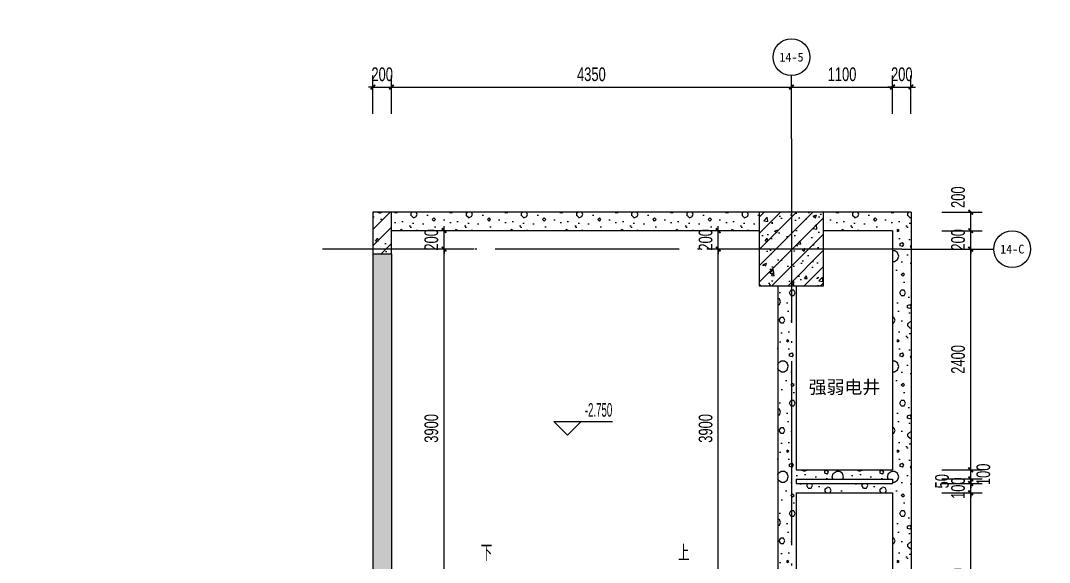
# Model space of a CAD drawing. Extents: x -26219 to 315419, y -160410 to -120810.
# Drawn here: x -14446 to -3260, y -133560 to -127667 of the extents above; entities that cross this region are included whole.
import ezdxf
from ezdxf.enums import TextEntityAlignment as Align
from ezdxf.xclip import XClip

# ---------------------------------------------------------------- set-up
doc = ezdxf.new("R2010")
doc.units = 0
doc.header["$LTSCALE"] = 1000
doc.header["$MEASUREMENT"] = 0
doc.header["$XCLIPFRAME"] = 0
doc.linetypes.add('104-14# 核心筒$2$DOTE', pattern=[2.42, 2, -0.2, 0.02, -0.2])
doc.linetypes.add('DOTE', pattern=[2.42, 2, -0.2, 0.02, -0.2])
for name, color, linetype in [('01-标注_尺寸', 124, 'Continuous'), ('01-标注_标高', 200, 'Continuous'), ('01-标注_轴线坐标', 132, 'Continuous'), ('02-TEXT_标注', 130, 'Continuous'), ('02-TEXT_轴号', 7, 'Continuous'), ('05-填充_天正', 26, 'Continuous'), ('104-14# 核心筒$2$A_AXIS-轴线', 36, '104-14# 核心筒$2$DOTE'), ('A_AXIS-轴线', 36, 'Continuous'), ('A_STR-砌块墙', 121, 'Continuous'), ('A_STR-砼柱', 51, 'Continuous')]:
    doc.layers.add(name, color=color, linetype=linetype)
doc.styles.add('_TCH_AXIS', font='STXIHEI_0.TTF', dxfattribs={"width": 0.75, "height": 750})
doc.styles.add('_TCH_DIM', font='ros.shx', dxfattribs={"width": 0.75, "bigfont": 'jd.shx'})
doc.styles.add('_TCH_DIM_T3', font='ros.shx', dxfattribs={"width": 0.705882, "bigfont": 'jd.shx'})
doc.styles.get("Standard").update_dxf_attribs({"font": 'STXIHEI_0.TTF'})
doc.dimstyles.new('_TCH_ARCH&&50', dxfattribs={"dimtxt": 148.75, "dimasz": 50, "dimexe": 125, "dimexo": 150, "dimgap": 63.125, "dimtad": 1, "dimdec": 0, "dimzin": 0, "dimdsep": 46, "dimtxsty": '_TCH_DIM_T3', "dimblk": 'ARCHTICK', "dimcen": 0.09, "dimclrt": 7, "dimazin": 2, "dimtfac": 1, "dimtdec": 0, "dimtix": 1, "dimtmove": 2, "dimatfit": 3, "dimfxl": 0, "dimtolj": 1, "dimtzin": 0, "dimarcsym": 0})
pattern_1 = [(45, (0, 0), (-88.38835, 88.38835), []), (50, (0, 0), (358.6301, -31.3761), [37.5, -412.5]), (355, (0, 0), (-69.3757, 376.0961), [30, -330]), (100.4514, (29.9, -2.6), (289.2547, 344.7198), [31.8701, -350.5711]), (46.1842, (0, 100), (533.6205, -82.7595), [56.25, -618.75]), (96.6356, (44.47, 93.1), (467.3314, 487.059), [47.8051, -525.8565]), (351.1842, (0, 100), (467.331, 487.0593), [45, -495]), (21, (50, 75), (298.4535, -201.30945), [37.5, -412.5]), (326, (50, 75), (121.6577, 362.575), [30, -330]), (71.4514, (74.87, 58.22), (420.1113, 161.26525), [31.8701, -350.5711]), (37.5, (0, 0), (6.07993, 166.44693), [0, -326, 0, -335, 0, -331.25]), (7.5, (0, 0), (131.53477, 197.20586), [0, -191, 0, -318.5, 0, -126.25]), (327.5, (-111.5, 0), (266.91122, -11.27744), [0, -125, 0, -390, 0, -517.5]), (317.5, (-161.5, 0), (291.5931, 50.0525), [0, -162.5, 0, -259, 0, -367.5])]
pattern_2 = [(0, (177, -183), (300, 600), [0, -600]), (0, (-174, -264), (300, 600), [0, -600]), (0, (21, -270), (300, 600), [0, -600]), (0, (234, -93), (300, 600), [0, -600]), (0, (-15, -300), (300, 600), [0, -600]), (0, (294, 285), (300, 600), [0, -600]), (0, (111, 237), (300, 600), [0, -600]), (0, (207, 162), (300, 600), [0, -600]), (0, (-282, 150), (300, 600), [0, -600]), (0, (12, 123), (300, 600), [0, -600]), (0, (-102, -30), (300, 600), [0, -600]), (0, (-96, -255), (300, 600), [0, -600]), (0, (129, -279), (300, 600), [0, -600]), (0, (294, -15), (300, 600), [0, -600]), (0, (-267, -108), (300, 600), [0, -600]), (0, (-216, -6), (300, 600), [0, -600]), (0, (18, -48), (300, 600), [0, -600]), (0, (-66, -135), (300, 600), [0, -600]), (0, (-114, 63), (300, 600), [0, -600]), (0, (-39, 288), (300, 600), [0, -600]), (0, (-243, -234), (300, 600), [0, -600]), (0, (87, 165), (300, 600), [0, -600]), (0, (-192, 174), (300, 600), [0, -600]), (0, (-240, 252), (300, 600), [0, -600]), (130.601294, (257.143, 97.143), (-1499.9999834, 1800.000008), [26.3416, -11037.111]), (18.43495, (214.29, 108.57), (1499.999994, 599.999996), [27.1052, -3767.628]), (90, (214.3, 82.86), (300, 600), [25.7143, -1174.2857]), (161.56505, (240, 74.29), (-1500.00001, 599.999955), [27.1052, -3767.628]), (53.1301, (240, 74.29), (300, 600), [28.5714, -2971.4285]), (135, (262.86, -231.43), (-300.00004, 599.99996), [24.2437, -1672.8126]), (45, (228.57, -231.43), (300, 600), [24.2437, -1672.8126]), (135, (245.71, -248.57), (-300.00004, 599.99996), [24.2437, -1672.8126]), (45, (245.71, -248.57), (300, 600), [24.2437, -1672.8126]), (116.56505, (-25.7, 171.43), (-5e-05, 1200), [31.9438, -638.8765]), (180, (-40, 200), (-300, 600), [34.2857, -565.7142]), (63.43495, (-88.57, 171.43), (3e-06, 1200), [31.9438, -638.8765]), (116.56505, (-74.3, 142.86), (-5e-05, 1200), [31.9438, -638.8765]), (0, (-74.3, 142.86), (300, 600), [34.2857, -565.7142]), (63.43495, (-40, 142.86), (3e-06, 1200), [31.9438, -638.8765]), (107.102728, (200, -31.429), (-899.9999656, 3000.000005), [38.8613, -16282.9025]), (143.972626, (188.57, 5.714), (-5699.999928, 4199.999995), [38.8613, -8122.02]), (180, (157.14, 28.6), (-300, 600), [37.1429, -562.857]), (36.027373, (88.57, 5.714), (5699.999958, 4199.999955), [38.8613, -8122.02]), (71.56505, (77.14, -28.57), (900.000005, 2999.999995), [36.1403, -3758.5928]), (107.102728, (88.571, -65.714), (-899.9999656, 3000.000005), [38.8613, -16282.9025]), (143.972626, (120, -88.57), (-5699.999928, 4199.999995), [38.8613, -8122.02]), (0, (120, -88.6), (300, 600), [37.1429, -562.857]), (36.027373, (157.143, -88.57), (5699.999958, 4199.999955), [38.8613, -8122.02]), (71.56505, (188.57, -65.71), (900.000005, 2999.999995), [36.1403, -3758.5928]), (150.25512, (205.714, 248.57), (-900.000002, 599.999993), [23.035, -4814.3196]), (90, (185.7, 237.14), (300, 600), [22.8571, -1177.1427]), (29.74488, (185.714, 237.14), (900, 599.999997), [23.035, -4814.3196]), (116.56505, (65.7, -177.14), (-5e-05, 1200), [31.9438, -638.8765]), (168.690067, (51.43, -148.57), (-2700.000002, 599.999985), [29.1373, -6089.6855]), (41.185925, (0, -162.857), (7499.9999546, 6599.999942), [30.3718, -12725.802]), (90, (0, -191.43), (300, 600), [28.5714, -1171.4285]), (138.814074, (22.857, -211.429), (-7499.9998667, 6600.000042), [30.3718, -12725.802]), (16.699244, (22.857, -211.429), (9899.9999255, 2999.9999686), [29.8295, -12498.5375]), (60.945396, (51.43, -202.857), (299.999999, 599.999995), [29.416, -12325.3395]), (109.983106, (-185.714, 74.286), (-1500.0000056, 4199.999989), [33.442, -14012.1975]), (155.556045, (-197.143, 105.714), (-3900.000015, 1799.9999626), [34.523, -14465.1315]), (24.443955, (-260, 105.714), (3900.000002, 1799.9999913), [34.523, -14465.1315]), (70.016893, (-271.429, 74.286), (1500.0000045, 4199.9999896), [33.442, -14012.1975]), (109.983106, (-260, 42.857), (-1500.0000056, 4199.999989), [33.442, -14012.1975]), (160.016893, (-228.57, 31.43), (-1500, 599.999973), [33.442, -6989.3775]), (19.983107, (-228.57, 31.43), (1499.999992, 600), [33.442, -6989.3775]), (70.016893, (-197.143, 42.857), (1500.0000045, 4199.9999896), [33.442, -14012.1975]), (122.005383, (37.14, 20), (-300.00004, 599.99997), [26.9542, -5633.434]), (18.43495, (-2.86, 34.29), (1499.999994, 599.999996), [27.1052, -3767.628]), (90, (-2.86, 8.57), (300, 600), [25.7143, -1174.2857]), (161.56505, (22.86, 0), (-1500.00001, 599.999955), [27.1052, -3767.628]), (54.462322, (22.857, 0), (2099.999997, 2999.9999955), [24.578, -10298.2115]), (116.56505, (-137.14, -125.7), (-5e-05, 1200), [31.9438, -638.8765]), (180, (-151.4, -97.14), (-300, 600), [31.4286, -568.5714]), (59.036243, (-200, -125.714), (300.000001, 599.999997), [33.3197, -6963.822]), (120.963756, (-182.857, -154.286), (-300.000041, 599.999972), [33.3197, -6963.822]), (0, (-182.86, -154.3), (300, 600), [31.4286, -568.5714]), (63.43495, (-151.43, -154.3), (3e-06, 1200), [31.9438, -638.8765])]

# ---------------------------------------------------------------- blocks, each defined once
blk = doc.blocks.new('104-14# 核心筒')
at = {"layer": '104-14# 核心筒$2$A_AXIS-轴线'}
for p, q in [((-9370.1, 284000), (120259.9, 284000)), ((23400, 228733.6), (23400, 169654.9)), ((32400, 139633.6), (32400, 80554.9)), ((-24839, 16700), (120259.9, 16700))]:
    blk.add_line(p, q, dxfattribs=at)
blk = doc.blocks.new('_ArchTick')
at = {"color": 0, "linetype": 'ByBlock', "const_width": 0.4}
blk.add_lwpolyline([(-0.5, -0.5), (0.5, 0.5)], dxfattribs=at)
blk = doc.blocks.new('*D1081')
at = {"layer": '01-标注_尺寸', "color": 0, "lineweight": -2, "transparency": 16777216}
for p, q in [((-4965, -128682), (-4965, -128265)), ((-4765, -128682), (-4765, -128265)), ((-4965, -128390), (-5015, -128390)), ((-4965, -128390), (-4765, -128390)), ((-4765, -128390), (-4715, -128390))]:
    blk.add_line(p, q, dxfattribs=at)
at = {"layer": 'Defpoints', "color": 0, "transparency": 16777216}
for p in [(-4765, -128390), (-4965, -128832), (-4765, -128832)]:
    blk.add_point(p, dxfattribs=at)
at = {"layer": '01-标注_尺寸', "color": 0, "lineweight": -2, "transparency": 16777216, "xscale": 50, "yscale": 50, "zscale": 50}
blk.add_blockref('_ArchTick', (-4965, -128390), dxfattribs=at)
at = {"layer": '01-标注_尺寸', "color": 0, "lineweight": -2, "transparency": 16777216, "xscale": 50, "yscale": 50, "zscale": 50, "rotation": 180}
blk.add_blockref('_ArchTick', (-4765, -128390), dxfattribs=at)
at = {"layer": '01-标注_尺寸', "color": 7, "transparency": 16777216, "insert": (-4865, -128252), "char_height": 148.8, "attachment_point": 5, "style": '_TCH_DIM_T3'}
blk.add_mtext('\\A1;200', dxfattribs=at)
blk = doc.blocks.new('*D1082')
at = {"layer": '01-标注_尺寸', "color": 0, "lineweight": -2, "transparency": 16777216}
for p, q in [((-6065, -128682), (-6065, -128265)), ((-4965, -128682), (-4965, -128265)), ((-6065, -128390), (-4965, -128390))]:
    blk.add_line(p, q, dxfattribs=at)
at = {"layer": 'Defpoints', "color": 0, "transparency": 16777216}
for p in [(-4965, -128390), (-6065, -128832), (-4965, -128832)]:
    blk.add_point(p, dxfattribs=at)
at = {"layer": '01-标注_尺寸', "color": 0, "lineweight": -2, "transparency": 16777216, "xscale": 50, "yscale": 50, "zscale": 50, "rotation": 180}
blk.add_blockref('_ArchTick', (-6065, -128390), dxfattribs=at)
at = {"layer": '01-标注_尺寸', "color": 0, "lineweight": -2, "transparency": 16777216, "xscale": 50, "yscale": 50, "zscale": 50}
blk.add_blockref('_ArchTick', (-4965, -128390), dxfattribs=at)
at = {"layer": '01-标注_尺寸', "color": 7, "transparency": 16777216, "insert": (-5515, -128252), "char_height": 148.8, "attachment_point": 5, "style": '_TCH_DIM_T3'}
blk.add_mtext('\\A1;1100', dxfattribs=at)
blk = doc.blocks.new('*D1083')
at = {"layer": '01-标注_尺寸', "color": 0, "lineweight": -2, "transparency": 16777216}
for p, q in [((-10415, -128682), (-10415, -128265)), ((-6065, -128682), (-6065, -128265)), ((-10415, -128390), (-6065, -128390))]:
    blk.add_line(p, q, dxfattribs=at)
at = {"layer": 'Defpoints', "color": 0, "transparency": 16777216}
for p in [(-6065, -128390), (-10415, -128832), (-6065, -128832)]:
    blk.add_point(p, dxfattribs=at)
at = {"layer": '01-标注_尺寸', "color": 0, "lineweight": -2, "transparency": 16777216, "xscale": 50, "yscale": 50, "zscale": 50, "rotation": 180}
blk.add_blockref('_ArchTick', (-10415, -128390), dxfattribs=at)
at = {"layer": '01-标注_尺寸', "color": 0, "lineweight": -2, "transparency": 16777216, "xscale": 50, "yscale": 50, "zscale": 50}
blk.add_blockref('_ArchTick', (-6065, -128390), dxfattribs=at)
at = {"layer": '01-标注_尺寸', "color": 7, "transparency": 16777216, "insert": (-8240, -128252), "char_height": 148.8, "attachment_point": 5, "style": '_TCH_DIM_T3'}
blk.add_mtext('\\A1;4350', dxfattribs=at)
blk = doc.blocks.new('*D1084')
at = {"layer": '01-标注_尺寸', "color": 0, "lineweight": -2, "transparency": 16777216}
for p, q in [((-10615, -128682), (-10615, -128265)), ((-10415, -128682), (-10415, -128265)), ((-10615, -128390), (-10665, -128390)), ((-10615, -128390), (-10415, -128390)), ((-10415, -128390), (-10365, -128390))]:
    blk.add_line(p, q, dxfattribs=at)
at = {"layer": 'Defpoints', "color": 0, "transparency": 16777216}
for p in [(-10415, -128390), (-10615, -128832), (-10415, -128832)]:
    blk.add_point(p, dxfattribs=at)
at = {"layer": '01-标注_尺寸', "color": 0, "lineweight": -2, "transparency": 16777216, "xscale": 50, "yscale": 50, "zscale": 50}
blk.add_blockref('_ArchTick', (-10615, -128390), dxfattribs=at)
at = {"layer": '01-标注_尺寸', "color": 0, "lineweight": -2, "transparency": 16777216, "xscale": 50, "yscale": 50, "zscale": 50, "rotation": 180}
blk.add_blockref('_ArchTick', (-10415, -128390), dxfattribs=at)
at = {"layer": '01-标注_尺寸', "color": 7, "transparency": 16777216, "insert": (-10515, -128252), "char_height": 148.8, "attachment_point": 5, "style": '_TCH_DIM_T3'}
blk.add_mtext('\\A1;200', dxfattribs=at)
blk = doc.blocks.new('*D1095')
at = {"layer": '01-标注_尺寸', "color": 0, "lineweight": -2, "transparency": 16777216}
for p, q in [((-4430, -132802), (-3991, -132802)), ((-4116, -134752), (-4116, -132802)), ((-4430, -134752), (-3991, -134752))]:
    blk.add_line(p, q, dxfattribs=at)
at = {"layer": 'Defpoints', "color": 0, "transparency": 16777216}
for p in [(-4580, -132802), (-4116, -132802), (-4580, -134752)]:
    blk.add_point(p, dxfattribs=at)
at = {"layer": '01-标注_尺寸', "color": 0, "lineweight": -2, "transparency": 16777216, "xscale": 50, "yscale": 50, "zscale": 50}
for p, rotation in [((-4116, -132802), 90), ((-4116, -134752), 270)]:
    blk.add_blockref('_ArchTick', p, dxfattribs=dict(at, rotation=rotation))
at = {"layer": '01-标注_尺寸', "color": 7, "transparency": 16777216, "insert": (-4253, -133777), "char_height": 148.8, "attachment_point": 5, "rotation": 90, "style": '_TCH_DIM_T3'}
blk.add_mtext('\\A1;1950', dxfattribs=at)
blk = doc.blocks.new('*D1096')
at = {"layer": '01-标注_尺寸', "color": 0, "lineweight": -2, "transparency": 16777216}
for p, q in [((-4116, -132702), (-4116, -132652)), ((-4430, -132702), (-3991, -132702)), ((-4116, -132802), (-4116, -132702)), ((-4430, -132802), (-3991, -132802)), ((-4116, -132802), (-4116, -132852))]:
    blk.add_line(p, q, dxfattribs=at)
at = {"layer": 'Defpoints', "color": 0, "transparency": 16777216}
for p in [(-4580, -132702), (-4116, -132702), (-4580, -132802)]:
    blk.add_point(p, dxfattribs=at)
at = {"layer": '01-标注_尺寸', "color": 0, "lineweight": -2, "transparency": 16777216, "xscale": 50, "yscale": 50, "zscale": 50}
for p, rotation in [((-4116, -132702), 270), ((-4116, -132802), 90)]:
    blk.add_blockref('_ArchTick', p, dxfattribs=dict(at, rotation=rotation))
at = {"layer": '01-标注_尺寸', "color": 7, "transparency": 16777216, "insert": (-4253, -132752), "char_height": 148.8, "attachment_point": 5, "rotation": 90, "style": '_TCH_DIM_T3'}
blk.add_mtext('\\A1;100', dxfattribs=at)
blk = doc.blocks.new('*D1097')
at = {"layer": '01-标注_尺寸', "color": 0, "lineweight": -2, "transparency": 16777216}
for p, q in [((-4430, -132652), (-3991, -132652)), ((-4116, -132652), (-4116, -132602)), ((-4116, -132702), (-4116, -132652)), ((-4430, -132702), (-3991, -132702)), ((-4116, -132702), (-4116, -132752))]:
    blk.add_line(p, q, dxfattribs=at)
at = {"layer": 'Defpoints', "color": 0, "transparency": 16777216}
for p in [(-4580, -132652), (-4116, -132652), (-4580, -132702)]:
    blk.add_point(p, dxfattribs=at)
at = {"layer": '01-标注_尺寸', "color": 0, "lineweight": -2, "transparency": 16777216, "xscale": 50, "yscale": 50, "zscale": 50}
for p, rotation in [((-4116, -132652), 270), ((-4116, -132702), 90)]:
    blk.add_blockref('_ArchTick', p, dxfattribs=dict(at, rotation=rotation))
at = {"layer": '01-标注_尺寸', "color": 7, "transparency": 16777216, "insert": (-4428, -132677), "char_height": 148.8, "attachment_point": 5, "rotation": 90, "style": '_TCH_DIM_T3'}
blk.add_mtext('\\A1;50', dxfattribs=at)
blk = doc.blocks.new('*D1098')
at = {"layer": '01-标注_尺寸', "color": 0, "lineweight": -2, "transparency": 16777216}
for p, q in [((-4430, -132552), (-3991, -132552)), ((-4116, -132552), (-4116, -132502)), ((-4116, -132652), (-4116, -132552)), ((-4430, -132652), (-3991, -132652)), ((-4116, -132652), (-4116, -132702))]:
    blk.add_line(p, q, dxfattribs=at)
at = {"layer": 'Defpoints', "color": 0, "transparency": 16777216}
for p in [(-4580, -132552), (-4116, -132552), (-4580, -132652)]:
    blk.add_point(p, dxfattribs=at)
at = {"layer": '01-标注_尺寸', "color": 0, "lineweight": -2, "transparency": 16777216, "xscale": 50, "yscale": 50, "zscale": 50}
for p, rotation in [((-4116, -132552), 270), ((-4116, -132652), 90)]:
    blk.add_blockref('_ArchTick', p, dxfattribs=dict(at, rotation=rotation))
at = {"layer": '01-标注_尺寸', "color": 7, "transparency": 16777216, "insert": (-3978, -132602), "char_height": 148.8, "attachment_point": 5, "rotation": 90, "style": '_TCH_DIM_T3'}
blk.add_mtext('\\A1;100', dxfattribs=at)
blk = doc.blocks.new('*D1099')
at = {"layer": '01-标注_尺寸', "color": 0, "lineweight": -2, "transparency": 16777216}
for p, q in [((-4430, -130152), (-3991, -130152)), ((-4116, -132552), (-4116, -130152)), ((-4430, -132552), (-3991, -132552))]:
    blk.add_line(p, q, dxfattribs=at)
at = {"layer": 'Defpoints', "color": 0, "transparency": 16777216}
for p in [(-4580, -130152), (-4116, -130152), (-4580, -132552)]:
    blk.add_point(p, dxfattribs=at)
at = {"layer": '01-标注_尺寸', "color": 0, "lineweight": -2, "transparency": 16777216, "xscale": 50, "yscale": 50, "zscale": 50}
for p, rotation in [((-4116, -130152), 90), ((-4116, -132552), 270)]:
    blk.add_blockref('_ArchTick', p, dxfattribs=dict(at, rotation=rotation))
at = {"layer": '01-标注_尺寸', "color": 7, "transparency": 16777216, "insert": (-4253, -131352), "char_height": 148.8, "attachment_point": 5, "rotation": 90, "style": '_TCH_DIM_T3'}
blk.add_mtext('\\A1;2400', dxfattribs=at)
blk = doc.blocks.new('*D1100')
at = {"layer": '01-标注_尺寸', "color": 0, "lineweight": -2, "transparency": 16777216}
for p, q in [((-4430, -129952), (-3991, -129952)), ((-4116, -129952), (-4116, -129902)), ((-4116, -130152), (-4116, -129952)), ((-4430, -130152), (-3991, -130152)), ((-4116, -130152), (-4116, -130202))]:
    blk.add_line(p, q, dxfattribs=at)
at = {"layer": 'Defpoints', "color": 0, "transparency": 16777216}
for p in [(-4580, -129952), (-4116, -129952), (-4580, -130152)]:
    blk.add_point(p, dxfattribs=at)
at = {"layer": '01-标注_尺寸', "color": 0, "lineweight": -2, "transparency": 16777216, "xscale": 50, "yscale": 50, "zscale": 50}
for p, rotation in [((-4116, -129952), 270), ((-4116, -130152), 90)]:
    blk.add_blockref('_ArchTick', p, dxfattribs=dict(at, rotation=rotation))
at = {"layer": '01-标注_尺寸', "color": 7, "transparency": 16777216, "insert": (-4253, -130052), "char_height": 148.8, "attachment_point": 5, "rotation": 90, "style": '_TCH_DIM_T3'}
blk.add_mtext('\\A1;200', dxfattribs=at)
blk = doc.blocks.new('*D1101')
at = {"layer": '01-标注_尺寸', "color": 0, "lineweight": -2, "transparency": 16777216}
for p, q in [((-4430, -129752), (-3991, -129752)), ((-4116, -129952), (-4116, -129752)), ((-4430, -129952), (-3991, -129952))]:
    blk.add_line(p, q, dxfattribs=at)
at = {"layer": 'Defpoints', "color": 0, "transparency": 16777216}
for p in [(-4580, -129752), (-4116, -129752), (-4580, -129952)]:
    blk.add_point(p, dxfattribs=at)
at = {"layer": '01-标注_尺寸', "color": 0, "lineweight": -2, "transparency": 16777216, "xscale": 50, "yscale": 50, "zscale": 50}
for p, rotation in [((-4116, -129752), 90), ((-4116, -129952), 270)]:
    blk.add_blockref('_ArchTick', p, dxfattribs=dict(at, rotation=rotation))
at = {"layer": '01-标注_尺寸', "color": 7, "transparency": 16777216, "insert": (-4253, -129588), "char_height": 148.8, "attachment_point": 5, "rotation": 90, "style": '_TCH_DIM_T3'}
blk.add_mtext('\\A1;200', dxfattribs=at)
blk = doc.blocks.new('*D1108')
at = {"layer": '01-标注_尺寸', "color": 0, "lineweight": -2, "transparency": 16777216}
for p, q in [((-9513, -130152), (-9967, -130152)), ((-9842, -134052), (-9842, -130152)), ((-9513, -134052), (-9967, -134052))]:
    blk.add_line(p, q, dxfattribs=at)
at = {"layer": 'Defpoints', "color": 0, "transparency": 16777216}
for p in [(-9842, -130152), (-9363, -130152), (-9363, -134052)]:
    blk.add_point(p, dxfattribs=at)
at = {"layer": '01-标注_尺寸', "color": 0, "lineweight": -2, "transparency": 16777216, "xscale": 50, "yscale": 50, "zscale": 50}
for p, rotation in [((-9842, -130152), 90), ((-9842, -134052), 270)]:
    blk.add_blockref('_ArchTick', p, dxfattribs=dict(at, rotation=rotation))
at = {"layer": '01-标注_尺寸', "color": 7, "transparency": 16777216, "insert": (-9980, -132102), "char_height": 148.8, "attachment_point": 5, "rotation": 90, "style": '_TCH_DIM_T3'}
blk.add_mtext('\\A1;3900', dxfattribs=at)
blk = doc.blocks.new('*D1109')
at = {"layer": '01-标注_尺寸', "color": 0, "lineweight": -2, "transparency": 16777216}
for p, q in [((-9513, -129952), (-9967, -129952)), ((-9842, -129952), (-9842, -129902)), ((-9842, -130152), (-9842, -129952)), ((-9513, -130152), (-9967, -130152)), ((-9842, -130152), (-9842, -130202))]:
    blk.add_line(p, q, dxfattribs=at)
at = {"layer": 'Defpoints', "color": 0, "transparency": 16777216}
for p in [(-9842, -129952), (-9363, -129952), (-9363, -130152)]:
    blk.add_point(p, dxfattribs=at)
at = {"layer": '01-标注_尺寸', "color": 0, "lineweight": -2, "transparency": 16777216, "xscale": 50, "yscale": 50, "zscale": 50}
for p, rotation in [((-9842, -129952), 270), ((-9842, -130152), 90)]:
    blk.add_blockref('_ArchTick', p, dxfattribs=dict(at, rotation=rotation))
at = {"layer": '01-标注_尺寸', "color": 7, "transparency": 16777216, "insert": (-9980, -130052), "char_height": 148.8, "attachment_point": 5, "rotation": 90, "style": '_TCH_DIM_T3'}
blk.add_mtext('\\A1;200', dxfattribs=at)
blk = doc.blocks.new('*D1446')
at = {"layer": '01-标注_尺寸', "color": 0, "lineweight": -2, "transparency": 16777216}
for p, q in [((-6532, -130152), (-6986, -130152)), ((-6861, -134052), (-6861, -130152)), ((-6532, -134052), (-6986, -134052))]:
    blk.add_line(p, q, dxfattribs=at)
at = {"layer": 'Defpoints', "color": 0, "transparency": 16777216}
for p in [(-6861, -130152), (-6382, -130152), (-6382, -134052)]:
    blk.add_point(p, dxfattribs=at)
at = {"layer": '01-标注_尺寸', "color": 0, "lineweight": -2, "transparency": 16777216, "xscale": 50, "yscale": 50, "zscale": 50}
for p, rotation in [((-6861, -130152), 90), ((-6861, -134052), 270)]:
    blk.add_blockref('_ArchTick', p, dxfattribs=dict(at, rotation=rotation))
at = {"layer": '01-标注_尺寸', "color": 7, "transparency": 16777216, "insert": (-6998, -132102), "char_height": 148.8, "attachment_point": 5, "rotation": 90, "style": '_TCH_DIM_T3'}
blk.add_mtext('\\A1;3900', dxfattribs=at)
blk = doc.blocks.new('*D1447')
at = {"layer": '01-标注_尺寸', "color": 0, "lineweight": -2, "transparency": 16777216}
for p, q in [((-6532, -129952), (-6986, -129952)), ((-6861, -129952), (-6861, -129902)), ((-6861, -130152), (-6861, -129952)), ((-6532, -130152), (-6986, -130152)), ((-6861, -130152), (-6861, -130202))]:
    blk.add_line(p, q, dxfattribs=at)
at = {"layer": 'Defpoints', "color": 0, "transparency": 16777216}
for p in [(-6861, -129952), (-6382, -129952), (-6382, -130152)]:
    blk.add_point(p, dxfattribs=at)
at = {"layer": '01-标注_尺寸', "color": 0, "lineweight": -2, "transparency": 16777216, "xscale": 50, "yscale": 50, "zscale": 50}
for p, rotation in [((-6861, -129952), 270), ((-6861, -130152), 90)]:
    blk.add_blockref('_ArchTick', p, dxfattribs=dict(at, rotation=rotation))
at = {"layer": '01-标注_尺寸', "color": 7, "transparency": 16777216, "insert": (-6998, -130052), "char_height": 148.8, "attachment_point": 5, "rotation": 90, "style": '_TCH_DIM_T3'}
blk.add_mtext('\\A1;200', dxfattribs=at)

msp = doc.modelspace()

# ---------------------------------------------------------------- hatches: boundary and pattern name
at = {"layer": '05-填充_天正'}
h = msp.add_hatch(dxfattribs=at)
h.set_pattern_fill('钢筋混凝土', color=256, scale=50, style=0)
h.set_pattern_definition(pattern_1)
h.paths.add_polyline_path([(-10614.6, -130202.4), (-10414.6, -130202.4), (-10414.6, -129752.4), (-10614.6, -129752.4)])
h = msp.add_hatch(dxfattribs=at)
h.set_pattern_fill('加气混凝土', color=256, scale=50, style=0)
h.set_pattern_definition(pattern_2)
h.paths.add_polyline_path([(-10414.6, -129752.4), (-10414.6, -129952.4), (-6414.6, -129952.4), (-6414.6, -129752.4)])
h = msp.add_hatch(dxfattribs=at)
h.set_pattern_fill('钢筋混凝土', color=256, scale=50, style=0)
h.set_pattern_definition(pattern_1)
h.paths.add_polyline_path([(-6414.6, -130552.4), (-5714.6, -130552.4), (-5714.6, -129752.4), (-6414.6, -129752.4)])
h = msp.add_hatch(dxfattribs=at)
h.set_pattern_fill('加气混凝土', color=256, scale=50, style=0)
h.set_pattern_definition(pattern_2)
h.paths.add_polyline_path([(-5714.6, -129752.4), (-5714.6, -129952.4), (-4964.6, -129952.4), (-4764.6, -129752.4)])
h = msp.add_hatch(dxfattribs=at)
h.set_pattern_fill('加气混凝土', color=256, scale=50, style=0)
h.set_pattern_definition(pattern_2)
h.paths.add_polyline_path([(-4764.6, -129752.4), (-4964.6, -129952.4), (-4964.6, -132552.4), (-4897.9, -132602.4), (-4764.6, -132602.4)])
h = msp.add_hatch(dxfattribs=at)
h.set_pattern_fill('加气混凝土', color=256, scale=50, style=0)
h.set_pattern_definition(pattern_2)
h.paths.add_polyline_path([(-10614.6, -136692.4), (-10414.6, -136692.4), (-10414.6, -130202.4), (-10614.6, -130202.4)])
h = msp.add_hatch(dxfattribs=at)
h.set_pattern_fill('加气混凝土', color=256, scale=50, style=0)
h.set_pattern_definition(pattern_2)
h.paths.add_polyline_path([(-6014.6, -130552.4), (-6214.6, -130552.4), (-6214.6, -132602.4), (-6081.2, -132602.4), (-6014.6, -132552.4)])
h = msp.add_hatch(dxfattribs=at)
h.set_pattern_fill('加气混凝土', color=256, scale=50, style=0)
h.set_pattern_definition(pattern_2)
h.paths.add_polyline_path([(-6081.2, -132602.4), (-6014.6, -132652.4), (-4964.6, -132652.4), (-4897.9, -132602.4), (-4964.6, -132552.4), (-6014.6, -132552.4)])
h = msp.add_hatch(dxfattribs=at)
h.set_pattern_fill('加气混凝土', color=256, scale=50, style=0)
h.set_pattern_definition(pattern_2)
h.paths.add_polyline_path([(-6081.2, -132602.4), (-6214.6, -132602.4), (-6214.6, -132752.4), (-6081.2, -132752.4), (-6014.6, -132702.4), (-6014.6, -132652.4)])
h = msp.add_hatch(dxfattribs=at)
h.set_pattern_fill('加气混凝土', color=256, scale=50, style=0)
h.set_pattern_definition(pattern_2)
h.paths.add_polyline_path([(-4897.9, -132602.4), (-4964.6, -132652.4), (-4964.6, -132702.4), (-4897.9, -132752.4), (-4764.6, -132752.4), (-4764.6, -132602.4)])
h = msp.add_hatch(dxfattribs=at)
h.set_pattern_fill('加气混凝土', color=256, scale=50, style=0)
h.set_pattern_definition(pattern_2)
h.paths.add_polyline_path([(-6081.2, -132752.4), (-6214.6, -132752.4), (-6214.6, -134852.4), (-6081.2, -134852.4), (-6014.6, -134752.4), (-6014.6, -132802.4)])
h = msp.add_hatch(dxfattribs=at)
h.set_pattern_fill('加气混凝土', color=256, scale=50, style=0)
h.set_pattern_definition(pattern_2)
h.paths.add_polyline_path([(-6081.2, -132752.4), (-6014.6, -132802.4), (-4964.6, -132802.4), (-4897.9, -132752.4), (-4964.6, -132702.4), (-6014.6, -132702.4)])
h = msp.add_hatch(dxfattribs=at)
h.set_pattern_fill('加气混凝土', color=256, scale=50, style=0)
h.set_pattern_definition(pattern_2)
h.paths.add_polyline_path([(-4897.9, -132752.4), (-4964.6, -132802.4), (-4964.6, -134752.4), (-4897.9, -134852.4), (-4764.6, -134852.4), (-4764.6, -132752.4)])

# ---------------------------------------------------------------- linework, layer by layer
at = {"layer": '01-标注_标高'}
for p, q in [((-8499.4, -132177.5), (-8649.4, -132027.5)), ((-8649.4, -132027.5), (-8010.5, -132027.5)), ((-8499.4, -132177.5), (-8349.4, -132027.5))]:
    msp.add_line(p, q, dxfattribs=at)
at = {"layer": '01-标注_轴线坐标'}
for p, q in [((-6064.6, -128952.4), (-6064.6, -128264.8)), ((-4864.6, -130152.4), (-3864.6, -130152.4))]:
    msp.add_line(p, q, dxfattribs=at)
for centre in [(-6064.6, -128064.8), (-3664.6, -130152.4)]:
    msp.add_circle(centre, 200, dxfattribs=at)
at = {"layer": 'A_AXIS-轴线', "linetype": 'DOTE'}
for p, q in [((-6064.6, -128952.4), (-6064.6, -140352.4)), ((-4864.6, -130152.4), (-11164.6, -130152.4))]:
    msp.add_line(p, q, dxfattribs=at)
at = {"layer": 'A_STR-砌块墙'}
for p, q in [((-6414.6, -129752.4), (-10414.6, -129752.4)), ((-4764.6, -129752.4), (-5714.6, -129752.4)), ((-4764.6, -129752.4), (-4764.6, -132602.4)), ((-6414.6, -129952.4), (-10414.6, -129952.4)), ((-4964.6, -129952.4), (-5714.6, -129952.4)), ((-4964.6, -129952.4), (-4964.6, -132552.4)), ((-10614.6, -130202.4), (-10614.6, -136692.4)), ((-10414.6, -130202.4), (-10414.6, -136692.4)), ((-6214.6, -130552.4), (-6214.6, -132602.4)), ((-6014.6, -130552.4), (-6014.6, -132552.4)), ((-6014.6, -132552.4), (-4964.6, -132552.4)), ((-6214.6, -132602.4), (-6214.6, -132752.4)), ((-6014.6, -132652.4), (-4964.6, -132652.4)), ((-6014.6, -132652.4), (-6014.6, -132702.4)), ((-4964.6, -132652.4), (-4964.6, -132702.4)), ((-4764.6, -132602.4), (-4764.6, -132752.4)), ((-6214.6, -132752.4), (-6214.6, -134852.4)), ((-6014.6, -132702.4), (-4964.6, -132702.4)), ((-4764.6, -132752.4), (-4764.6, -134852.4)), ((-6014.6, -132802.4), (-4964.6, -132802.4)), ((-6014.6, -132802.4), (-6014.6, -134752.4)), ((-4964.6, -132802.4), (-4964.6, -134752.4))]:
    msp.add_line(p, q, dxfattribs=at)
at = {"layer": 'A_STR-砼柱'}
for p, q in [((-10414.6, -129752.4), (-10614.6, -129752.4)), ((-10614.6, -129752.4), (-10614.6, -130202.4)), ((-10414.6, -130202.4), (-10414.6, -129752.4)), ((-5714.6, -129752.4), (-6414.6, -129752.4)), ((-6414.6, -129752.4), (-6414.6, -130552.4)), ((-5714.6, -130552.4), (-5714.6, -129752.4)), ((-10614.6, -130202.4), (-10414.6, -130202.4)), ((-6414.6, -130552.4), (-5714.6, -130552.4))]:
    msp.add_line(p, q, dxfattribs=at)

# ---------------------------------------------------------------- block references
ref = msp.add_blockref('104-14# 核心筒', (-14186.1, -150168.8))
XClip(ref).set_block_clipping_path([(106607.1139184716, 10499.9999999845), (118350.0977260475, 23000.0000000241)])
ref = msp.add_blockref('104-14# 核心筒', (-403.7, -412046.9))
XClip(ref).set_block_clipping_path([(106848.8539130328, 277349.9999999653), (117200.2008833431, 284950.9169573075)])
ref = msp.add_blockref('104-14# 核心筒', (-24171.8, -146852.4))
XClip(ref).set_block_clipping_path([(21749.9999999867, 6862.509807695), (34199.9999999442, 18650.0000000002)])
ref = msp.add_blockref('104-14# 核心筒', (-45298.4, -250352.4))
XClip(ref).set_block_clipping_path([(21749.9999999867, 95940.5634616732), (34400.0000000036, 107500.0000000001)])
ref = msp.add_blockref('104-14# 核心筒', (-29679.9, -339452.4))
XClip(ref).set_block_clipping_path([(21000, 184300.0000000001), (34400.0000000036, 196600.0000000001)])

# ---------------------------------------------------------------- texts
at = {"layer": '02-TEXT_标注'}
msp.add_text('强弱电井', height=142.71, dxfattribs=at).set_placement((-5877.7, -131724.3))
at = {"layer": '02-TEXT_标注', "style": '_TCH_DIM'}
for s, height, width, p in [('-2.750', 148.75, 0.529412, (-8311.6, -131975)), ('下', 173.6, 0.75, (-9442, -133543.4)), ('上', 173.6, 0.75, (-7297.1, -133543.4))]:
    msp.add_text(s, height=height, dxfattribs=dict(at, width=width)).set_placement(p)
at = {"layer": '02-TEXT_轴号', "style": '_TCH_AXIS'}
for s, height, width, p, p2 in [('14-5', 96.8, 0.926829, (-6195.9, -128113.2), (-5933.2, -128113.2)), ('14-C', 95.69, 0.927711, (-3796.2, -130200.3), (-3533, -130200.3))]:
    msp.add_text(s, height=height, dxfattribs=dict(at, width=width)).set_placement(p, p2, align=Align.FIT)

# ---------------------------------------------------------------- dimensions: what is measured, and where the dimension line sits
at = {"layer": '01-标注_尺寸'}
for p1, p2, distance, picture, middle in [((-10614.6, -128832.3), (-10414.6, -128832.3), 442.5, '*D1084', (-10514.6, -128252.3)), ((-10414.6, -128832.3), (-6064.6, -128832.3), 442.5, '*D1083', (-8239.6, -128252.3)), ((-6064.6, -128832.3), (-4964.6, -128832.3), 442.5, '*D1082', (-5514.6, -128252.3)), ((-4964.6, -128832.3), (-4764.6, -128832.3), 442.5, '*D1081', (-4864.6, -128252.3)), ((-9363.1, -130152.4), (-9363.1, -129952.4), 479, '*D1109', (-9979.7, -130052.4)), ((-6381.8, -130152.4), (-6381.8, -129952.4), 479, '*D1447', (-6998.3, -130052.4)), ((-4579.5, -130152.4), (-4579.5, -129952.4), -463.6, '*D1100', (-4253.4, -130052.4)), ((-9363.1, -134052.4), (-9363.1, -130152.4), 479, '*D1108', (-9979.7, -132102.4)), ((-6381.8, -134052.4), (-6381.8, -130152.4), 479, '*D1446', (-6998.3, -132102.4)), ((-4579.5, -132552.4), (-4579.5, -130152.4), -463.6, '*D1099', (-4253.4, -131352.4)), ((-4579.5, -132802.4), (-4579.5, -132702.4), -463.6, '*D1096', (-4253.4, -132752.4)), ((-4579.5, -134752.4), (-4579.5, -132802.4), -463.6, '*D1095', (-4253.4, -133777.4))]:
    dim = msp.add_aligned_dim(p1=p1, p2=p2, distance=distance, dimstyle='_TCH_ARCH&&50', dxfattribs=at)
    dim.commit()
    dim.dimension.update_dxf_attribs({"geometry": picture, "text_midpoint": middle})
for base, p1, p2, picture, middle in [((-4115.9, -129752.4), (-4579.5, -129952.4), (-4579.5, -129752.4), '*D1101', (-4253.4, -129587.8)), ((-4115.9, -132552.4), (-4579.5, -132652.4), (-4579.5, -132552.4), '*D1098', (-3978.4, -132602.4)), ((-4115.9, -132652.4), (-4579.5, -132702.4), (-4579.5, -132652.4), '*D1097', (-4428.4, -132677.4))]:
    dim = msp.add_linear_dim(base=base, p1=p1, p2=p2, angle=90, dimstyle='_TCH_ARCH&&50', dxfattribs=at)
    dim.commit()
    dim.dimension.update_dxf_attribs({"geometry": picture, "text_midpoint": middle, "dimtype": 161})

doc.saveas('drawing.dxf')
